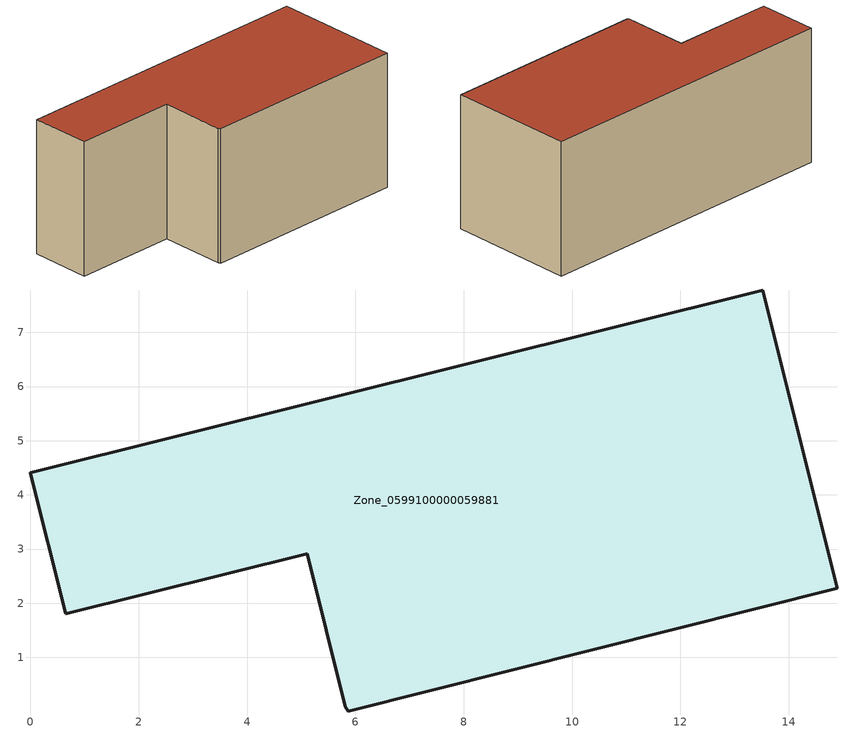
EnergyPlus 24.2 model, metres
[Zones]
Zone_0599100000059881
 floor ground (C_G): 5.11,2.91 0.65,1.8 0,4.41 13.52,7.78 14.89,2.27 5.87,0.01 5.81,0.08 z0
 wall outside (C_F): 13.52,7.78 0,4.41 0.65,1.8 5.11,2.91 5.81,0.08 5.87,0.01 14.89,2.27 13.52,7.78 z0:6
 roof outside (C_R): 5.11,2.91 5.81,0.08 5.87,0.01 14.89,2.27 13.52,7.78 0,4.41 0.65,1.8 z6
[BUILDING]
Pand.0599100000059881: North Axis=0; Terrain=City; Loads Convergence Tolerance Value=0.04; Temperature Convergence Tolerance Value=0.4; Solar Distribution=FullExterior; Maximum Number of Warmup Days=25; Minimum Number of Warmup Days=1
[Site:Location]
Rotterdam.The.Hague.AP_ZH_NLD Design_Conditions: Latitude=51.96; Longitude=4.45; Time Zone=1; Elevation=-4.5
[SITE:GROUNDTEMPERATURE:BUILDINGSURFACE]
18, 18, 18, 18, 18, 18, 18, 18, 18, 18, 18, 18
[MATERIAL] Thermal Absorptance=0.9; Solar Absorptance=0.7; Visible Absorptance=0.7
Name | Roughness | Thickness | Conductivity | Density | Specific Heat
G.TC.1975-1991 | MediumSmooth | 0.15 | 0.288461 | 540 | 1210
F.TC.1975-1991 | Rough | 0.3 | 0.230769 | 1920 | 840
R.TC.1975-1991 | MediumRough | 0.2 | 0.153846 | 1500 | 1000
[CONSTRUCTION]
C_G: G.TC.1975-1991
C_F: F.TC.1975-1991
C_R: R.TC.1975-1991
[ZONE]
Zone_0599100000059881: Type=1; Multiplier=1; Ceiling Height=Autocalculate; Volume=Autocalculate; Floor Area=autocalculate; Part of Total Floor Area=Yes
[ZONEINFILTRATION:DESIGNFLOWRATE]
Infil_Zone_0599100000059881: Zone or ZoneList or Space or SpaceList=Zone_0599100000059881; Schedule=AlwaysOn; Design Flow Rate Calculation Method=Flow/Area; Flow Rate per Floor Area=0.003; Constant Term Coefficient=1; Temperature Term Coefficient=0; Velocity Term Coefficient=0; Velocity Squared Term Coefficient=0
[HVACTEMPLATE:ZONE:IDEALLOADSAIRSYSTEM]
Zone_0599100000059881: Maximum Heating Supply Air Temperature=50; Minimum Cooling Supply Air Temperature=13; Maximum Heating Supply Air Humidity Ratio=0.0156; Minimum Cooling Supply Air Humidity Ratio=0.0077; Heating Limit=NoLimit; Cooling Limit=NoLimit; Dehumidification Control Type=ConstantSensibleHeatRatio; Cooling Sensible Heat Ratio=0.7; Dehumidification Setpoint=60; Humidification Control Type=None; Humidification Setpoint=30; Outdoor Air Method=None; Outdoor Air Flow Rate per Person=0.00944; Outdoor Air Flow Rate per Zone Floor Area=0; Outdoor Air Flow Rate per Zone=0; Demand Controlled Ventilation Type=None; Outdoor Air Economizer Type=NoEconomizer; Heat Recovery Type=None; Sensible Heat Recovery Effectiveness=0.7; Latent Heat Recovery Effectiveness=0.65
[ZONECONTROL:THERMOSTAT]
ThermostatControl_Zone_0599100000059881: Zone or ZoneList=Zone_0599100000059881; Control Type Schedule=DualSetpointControlType; Control 1=Thermostat_Zone_0599100000059881; Temperature Difference Between Cutout And Setpoint=0
[THERMOSTATSETPOINT:DUALSETPOINT]
Thermostat_Zone_0599100000059881: Heating Setpoint Temperature Schedule=HeatingSetpoint_Zone_0599100000059881; Cooling Setpoint Temperature Schedule=CoolingSetpoint_Zone_0599100000059881
[SCHEDULE:COMPACT]
HeatingSetpoint_Zone_0599100000059881: Through: 12/31, For: AllDays, Until: 24:00, 21
CoolingSetpoint_Zone_0599100000059881: Through: 12/31, For: AllDays, Until: 24:00, 24
DualSetpointControlType: Through: 12/31, For: AllDays, Until: 24:00, 4
AlwaysOn: Through: 12/31, For: AllDays, Until: 24:00, 1
